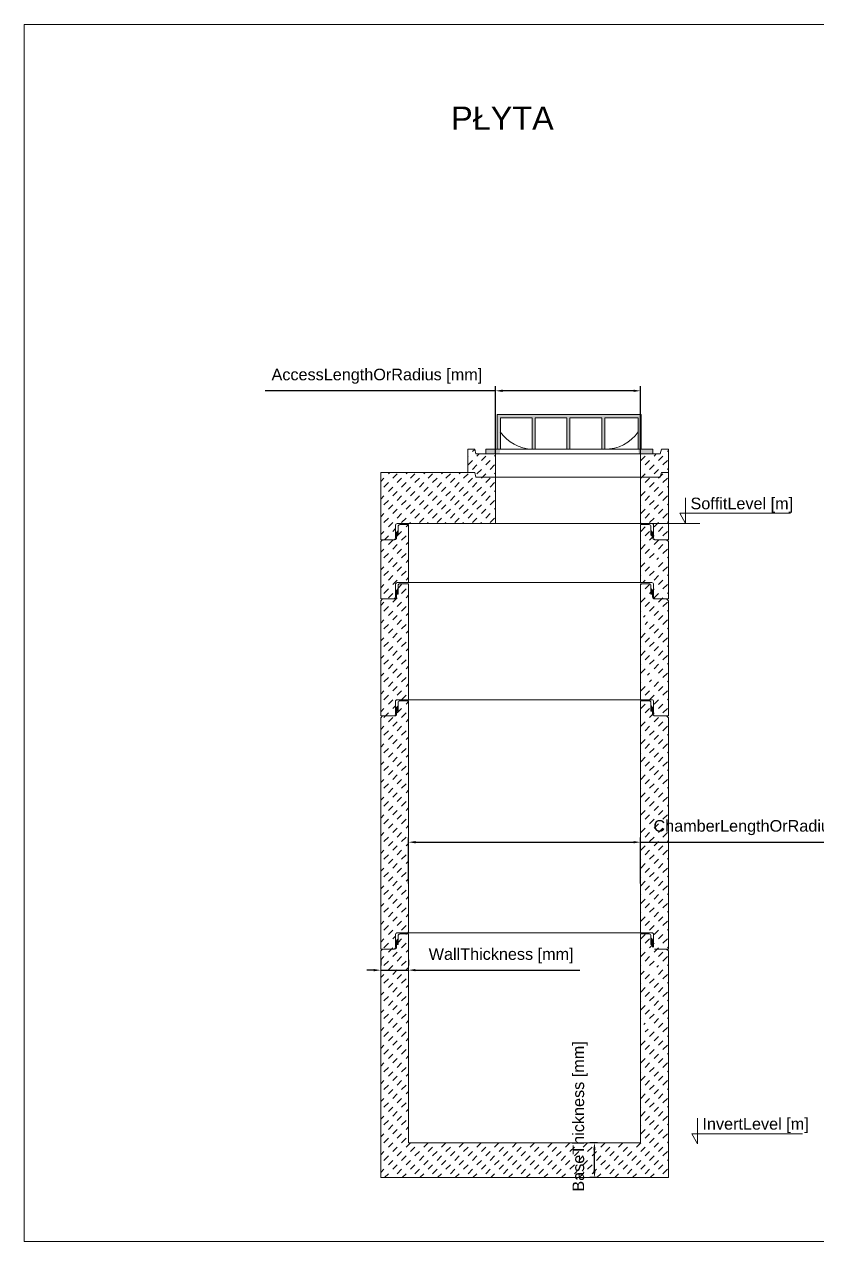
# Model space of a CAD drawing. Extents: x -36162 to -27468, y 13969 to 19215.
# Drawn here: x -36162 to -32747, y 13969 to 19215 of the extents above; entities that cross this region are included whole.
import ezdxf
from ezdxf.enums import TextEntityAlignment as Align

# ---------------------------------------------------------------- set-up
doc = ezdxf.new("R2010")
doc.units = 0
doc.header["$LTSCALE"] = 50
doc.header["$MEASUREMENT"] = 0
doc.layers.get('0').update_dxf_attribs({"lineweight": 0})
doc.layers.get('DEFPOINTS').update_dxf_attribs({"lineweight": 0})
doc.layers.add('0_5', color=250, linetype='Continuous', lineweight=0)
doc.layers.add('BA_szr', color=7, linetype='Continuous', lineweight=5)
doc.styles.add('_TCW_TXTSTY_1', font='times.ttf', dxfattribs={"height": 0.15})
doc.styles.add('_TCW_TXTSTY_3', font='arial.ttf', dxfattribs={"height": 50.000004})
doc.styles.add('_TCW_TXTSTY_4', font='', dxfattribs={"height": 50.000004})
doc.styles.add('_TCW_TXTSTY_6', font='', dxfattribs={"height": 100.000008})
doc.styles.get("Standard").update_dxf_attribs({"font": 'arial.ttf', "height": 50.000004})
doc.styles.get('_TCW_TXTSTY_4').set_extended_font_data('Arial')
doc.styles.get('_TCW_TXTSTY_6').set_extended_font_data('Arial')
doc.dimstyles.get("Standard").update_dxf_attribs({"dimtxt": 0.18, "dimasz": 0.18, "dimexe": 0.18, "dimexo": 0.0625, "dimgap": 0.09, "dimtad": 0, "dimtih": 1, "dimtoh": 1, "dimdec": 4, "dimzin": 0, "dimdsep": 46, "dimtxsty": 'Standard', "dimcen": 0.09, "dimadec": 0, "dimazin": 0, "dimtfac": 1, "dimtdec": 4, "dimtofl": 0, "dimtmove": 0, "dimatfit": 3, "dimfxl": 1, "dimtolj": 1, "dimtzin": 0, "dimarcsym": 0})
pattern_1 = [(45, (249.577, 5e-06), (-19.091884, 19.091883), [27, -27])]

# ---------------------------------------------------------------- blocks, each defined once
blk = doc.blocks.new('*D21')
at = {"layer": '0_5', "color": 0, "linetype": 'ByBlock', "lineweight": -2}
for p, q in [((-34505.9, 15512.3), (-34505.9, 15710.3)), ((-34475.9, 15690.3), (-33535.9, 15690.3)), ((-33505.9, 15512.3), (-33505.9, 15710.3)), ((-33505.9, 15690.3), (-32454.3, 15690.3))]:
    blk.add_line(p, q, dxfattribs=at)
at = {"layer": '0_5', "color": 0}
for points in [[(-34475.9, 15695.3), (-34475.9, 15685.3), (-34505.9, 15690.3)], [(-33535.9, 15685.3), (-33535.9, 15695.3), (-33505.9, 15690.3)]]:
    blk.add_solid(points, dxfattribs=at)
at = {"layer": 'DEFPOINTS', "color": 0}
for p in [(-33505.9, 15690.3), (-34505.9, 15412.3), (-33505.9, 15412.3)]:
    blk.add_point(p, dxfattribs=at)
at = {"layer": '0_5', "color": 0, "insert": (-32965.1, 15753.1), "char_height": 50, "attachment_point": 5}
blk.add_mtext('\\A1;ChamberLengthOrRadius [mm]', dxfattribs=at)
blk = doc.blocks.new('*D22')
at = {"layer": '0_5', "color": 0, "linetype": 'ByBlock', "lineweight": -2}
for p, q in [((-33691.5, 14395.1), (-33724.7, 14395.1)), ((-33704.7, 14274.7), (-33704.7, 14365.1)), ((-33691.5, 14244.7), (-33724.7, 14244.7))]:
    blk.add_line(p, q, dxfattribs=at)
at = {"layer": '0_5', "color": 0}
for points in [[(-33699.7, 14365.1), (-33709.7, 14365.1), (-33704.7, 14395.1)], [(-33709.7, 14274.7), (-33699.7, 14274.7), (-33704.7, 14244.7)]]:
    blk.add_solid(points, dxfattribs=at)
at = {"layer": 'DEFPOINTS', "color": 0}
for p in [(-33704.7, 14395.1), (-33641.5, 14395.1), (-33641.5, 14244.7)]:
    blk.add_point(p, dxfattribs=at)
at = {"layer": '0_5', "color": 0, "insert": (-33766.6, 14508.3), "char_height": 50, "attachment_point": 5, "rotation": 90}
blk.add_mtext('\\A1;BaseThickness [mm]', dxfattribs=at)
blk = doc.blocks.new('*D23')
at = {"layer": '0_5', "color": 0, "linetype": 'ByBlock', "lineweight": -2}
for p, q in [((-34625.9, 15183.2), (-34625.9, 15158.8)), ((-34506.3, 15183.2), (-34506.3, 15158.8)), ((-34655.9, 15138.8), (-34685.9, 15138.8)), ((-34625.9, 15138.8), (-34506.3, 15138.8)), ((-34476.3, 15138.8), (-33767.4, 15138.8))]:
    blk.add_line(p, q, dxfattribs=at)
at = {"layer": '0_5', "color": 0}
for points in [[(-34655.9, 15133.8), (-34655.9, 15143.8), (-34625.9, 15138.8)], [(-34476.3, 15143.8), (-34476.3, 15133.8), (-34506.3, 15138.8)]]:
    blk.add_solid(points, dxfattribs=at)
at = {"layer": 'DEFPOINTS', "color": 0}
for p in [(-34625.9, 15133.2), (-34506.3, 15138.8), (-34506.3, 15133.2)]:
    blk.add_point(p, dxfattribs=at)
at = {"layer": '0_5', "color": 0, "insert": (-34106.8, 15200.7), "char_height": 50, "attachment_point": 5}
blk.add_mtext('\\A1;WallThickness [mm]', dxfattribs=at)
blk = doc.blocks.new('*D24')
at = {"layer": '0_5', "color": 0, "linetype": 'ByBlock', "lineweight": -2}
for p, q in [((-34130.9, 17635.8), (-35124.1, 17635.8)), ((-34130.9, 17364), (-34130.9, 17655.8)), ((-33535.9, 17635.8), (-34100.9, 17635.8)), ((-33505.9, 17364), (-33505.9, 17655.8))]:
    blk.add_line(p, q, dxfattribs=at)
at = {"layer": '0_5', "color": 0}
for points in [[(-34100.9, 17640.8), (-34100.9, 17630.8), (-34130.9, 17635.8)], [(-33535.9, 17630.8), (-33535.9, 17640.8), (-33505.9, 17635.8)]]:
    blk.add_solid(points, dxfattribs=at)
at = {"layer": 'DEFPOINTS', "color": 0}
for p in [(-34130.9, 17635.8), (-34130.9, 17264), (-33505.9, 17264)]:
    blk.add_point(p, dxfattribs=at)
at = {"layer": '0_5', "color": 0, "insert": (-34642.5, 17698.5), "char_height": 50, "attachment_point": 5}
blk.add_mtext('\\A1;AccessLengthOrRadius [mm]', dxfattribs=at)

msp = doc.modelspace()

# ---------------------------------------------------------------- hatches: boundary and pattern name
at = {"layer": '0_5', "linetype": 'Continuous', "lineweight": 0}
for points in [[(-34110.3, 17519.3), (-33973.4, 17519.3), (-33973.4, 17384), (-33960.3, 17384), (-33960.3, 17519.3), (-33823.4, 17519.3), (-33823.4, 17384), (-33810.3, 17384), (-33810.3, 17519.3), (-33673.4, 17519.3), (-33673.4, 17384), (-33660.3, 17384), (-33660.3, 17519.3), (-33516.5, 17519.3), (-33516.5, 17384), (-33503.4, 17384), (-33503.4, 17534), (-34123.4, 17534), (-34123.4, 17384), (-34110.3, 17384)], [(-34562.4, 17024), (-34550.9, 17036.7), (-34550.9, 17027.5), (-34550.9, 17009), (-34557.9, 17009), (-34557.9, 17003), (-34562.4, 17009)], [(-33449.4, 17024), (-33460.9, 17036.7), (-33460.9, 17027.5), (-33460.9, 17009), (-33453.9, 17009), (-33453.9, 17003), (-33449.4, 17009)], [(-34562.4, 16774.2), (-34550.9, 16787), (-34550.9, 16777.7), (-34550.9, 16759.2), (-34557.9, 16759.2), (-34557.9, 16753.2), (-34562.4, 16759.2)], [(-33449.4, 16774.2), (-33460.9, 16787), (-33460.9, 16777.7), (-33460.9, 16759.2), (-33453.9, 16759.2), (-33453.9, 16753.2), (-33449.4, 16759.2)], [(-34562.4, 16269.5), (-34550.9, 16282.2), (-34550.9, 16273), (-34550.9, 16254.5), (-34557.9, 16254.5), (-34557.9, 16248.5), (-34562.4, 16254.5)], [(-33449.4, 16269.5), (-33460.9, 16282.2), (-33460.9, 16273), (-33460.9, 16254.5), (-33453.9, 16254.5), (-33453.9, 16248.5), (-33449.4, 16254.5)], [(-34562.4, 15264.7), (-34550.9, 15277.5), (-34550.9, 15268.2), (-34550.9, 15249.7), (-34557.9, 15249.7), (-34557.9, 15243.7), (-34562.4, 15249.7)], [(-33449.4, 15264.7), (-33460.9, 15277.5), (-33460.9, 15268.2), (-33460.9, 15249.7), (-33453.9, 15249.7), (-33453.9, 15243.7), (-33449.4, 15249.7)]]:
    msp.add_hatch(color=7, dxfattribs=at).paths.add_polyline_path(points)
h = msp.add_hatch(color=7, dxfattribs=at)
h.paths.add_polyline_path([(-34110.3, 17384), (-34173.4, 17384), (-34173.4, 17364), (-34113.4, 17364)])
h.paths.add_polyline_path([(-33453.4, 17384), (-33516.5, 17384), (-33513.4, 17364), (-33453.4, 17364)])
at = {"layer": 'BA_szr', "linetype": 'Continuous', "lineweight": 0}
h = msp.add_hatch(dxfattribs=at)
h.set_pattern_fill('BIK_BETON', color=256, scale=270, angle=45, style=0)
h.set_pattern_definition(pattern_1)
h.paths.add_polyline_path([(-34250.9, 17284), (-34250.9, 17384), (-34220.9, 17384), (-34215.9, 17364), (-34130.9, 17364), (-34130.9, 17264), (-34130.9, 17264), (-34215.9, 17264), (-34220.9, 17284), (-34625.9, 17284)])
h = msp.add_hatch(dxfattribs=at)
h.set_pattern_fill('BIK_BETON', color=256, scale=270, angle=45, style=0)
h.set_pattern_definition(pattern_1)
h.paths.add_polyline_path([(-33505.9, 17264), (-33420.9, 17264), (-33415.9, 17284), (-33385.9, 17284), (-33385.9, 17284), (-33385.9, 17384), (-33415.9, 17384), (-33420.9, 17364), (-33505.9, 17364), (-33505.9, 17264)])
h = msp.add_hatch(dxfattribs=at)
h.set_pattern_fill('BIK_BETON', color=256, scale=270, angle=45, style=0)
h.set_pattern_definition(pattern_1)
h.paths.add_polyline_path([(-34220.9, 17284), (-34625.9, 17284), (-34625.9, 16994), (-34570.4, 16994), (-34570, 16994), (-34569.6, 16994), (-34569.2, 16994.1), (-34568.8, 16994.1), (-34568.4, 16994.2), (-34568, 16994.4), (-34567.7, 16994.5), (-34567.3, 16994.6), (-34566.9, 16994.8), (-34566.5, 16995), (-34566.2, 16995.2), (-34565.9, 16995.4), (-34565.5, 16995.7), (-34565.2, 16995.9), (-34564.9, 16996.2), (-34564.6, 16996.5), (-34564.4, 16996.8), (-34564.1, 16997.1), (-34563.9, 16997.4), (-34563.6, 16997.8), (-34563.4, 16998.1), (-34563.2, 16998.5), (-34563.1, 16998.8), (-34562.9, 16999.2), (-34562.8, 16999.6), (-34562.7, 17000), (-34562.6, 17000.4), (-34562.5, 17000.8), (-34562.5, 17001.2), (-34562.4, 17001.6), (-34562.4, 17002), (-34562.4, 17056), (-34562.4, 17056.4), (-34562.4, 17056.8), (-34562.3, 17057.2), (-34562.3, 17057.6), (-34562.2, 17058), (-34562.1, 17058.4), (-34561.9, 17058.8), (-34561.8, 17059.1), (-34561.6, 17059.5), (-34561.4, 17059.9), (-34561.2, 17060.2), (-34561, 17060.6), (-34560.8, 17060.9), (-34560.5, 17061.2), (-34560.2, 17061.5), (-34559.9, 17061.8), (-34559.6, 17062.1), (-34559.3, 17062.3), (-34559, 17062.5), (-34558.7, 17062.8), (-34558.3, 17063), (-34558, 17063.2), (-34557.6, 17063.3), (-34557.2, 17063.5), (-34556.8, 17063.6), (-34556.4, 17063.7), (-34556, 17063.8), (-34555.7, 17063.9), (-34131, 17063.9), (-34130.9, 17264), (-34215.9, 17264)])
h = msp.add_hatch(dxfattribs=at)
h.set_pattern_fill('BIK_BETON', color=256, scale=270, angle=45, style=0)
h.set_pattern_definition(pattern_1)
h.paths.add_polyline_path([(-33457.4, 17064), (-33456.6, 17063.9), (-33455.8, 17063.8), (-33455, 17063.6), (-33454.2, 17063.3), (-33453.4, 17062.9), (-33452.7, 17062.5), (-33452.1, 17061.9), (-33451.5, 17061.3), (-33451, 17060.7), (-33450.5, 17060), (-33450.1, 17059.2), (-33449.8, 17058.5), (-33449.6, 17057.6), (-33449.5, 17056.8), (-33449.4, 17056), (-33449.4, 17002), (-33449.4, 17001.1), (-33449.3, 17000.3), (-33449, 16999.5), (-33448.7, 16998.7), (-33448.4, 16998), (-33447.9, 16997.3), (-33447.4, 16996.6), (-33446.8, 16996), (-33446.1, 16995.5), (-33445.4, 16995.1), (-33444.7, 16994.7), (-33443.9, 16994.4), (-33443.1, 16994.2), (-33442.3, 16994), (-33441.4, 16994), (-33393.9, 16994), (-33385.9, 16994), (-33385.9, 17284), (-33415.9, 17284), (-33420.9, 17264), (-33505.9, 17264), (-33505.9, 17064)])
h = msp.add_hatch(dxfattribs=at)
h.set_pattern_fill('BIK_BETON', color=256, scale=270, angle=45, style=0)
h.set_pattern_definition(pattern_1)
h.paths.add_polyline_path([(-34625.9, 16986), (-34625.9, 16739.2), (-34570.4, 16739.2), (-34569.6, 16739.3), (-34568.8, 16739.4), (-34568, 16739.6), (-34567.2, 16739.9), (-34566.4, 16740.3), (-34565.7, 16740.8), (-34565.1, 16741.3), (-34564.5, 16741.9), (-34564, 16742.5), (-34563.5, 16743.2), (-34563.1, 16744), (-34562.8, 16744.8), (-34562.6, 16745.6), (-34562.5, 16746.4), (-34562.4, 16747.2), (-34562.4, 16801.2), (-34562.4, 16802.1), (-34562.3, 16802.9), (-34562, 16803.7), (-34561.7, 16804.5), (-34561.4, 16805.2), (-34560.9, 16805.9), (-34560.4, 16806.6), (-34559.8, 16807.2), (-34559.1, 16807.7), (-34558.4, 16808.2), (-34557.7, 16808.5), (-34556.9, 16808.8), (-34556.1, 16809.1), (-34555.3, 16809.2), (-34554.4, 16809.2), (-34505.9, 16809.2), (-34505.9, 17059), (-34542.9, 17059), (-34543.7, 17058.9), (-34544.5, 17058.8), (-34545.3, 17058.6), (-34546, 17058.4), (-34546.7, 17058), (-34547.4, 17057.6), (-34548, 17057.2), (-34548.6, 17056.6), (-34549.1, 17056.1), (-34549.6, 17055.4), (-34550, 17054.8), (-34550.3, 17054), (-34550.6, 17053.3), (-34550.8, 17052.5), (-34550.9, 17051.8), (-34550.9, 17051), (-34550.9, 17014), (-34557.9, 17014), (-34557.9, 17002), (-34558, 17001.1), (-34558.1, 17000.3), (-34558.3, 16999.5), (-34558.6, 16998.7), (-34559, 16998), (-34559.5, 16997.3), (-34560, 16996.6), (-34560.6, 16996), (-34561.2, 16995.5), (-34561.9, 16995.1), (-34562.7, 16994.7), (-34563.5, 16994.4), (-34564.3, 16994.2), (-34565.1, 16994), (-34565.9, 16994), (-34617.9, 16994)])
h = msp.add_hatch(dxfattribs=at)
h.set_pattern_fill('BIK_BETON', color=256, scale=270, angle=45, style=0)
h.set_pattern_definition(pattern_1)
h.paths.add_polyline_path([(-33505.9, 16809.2), (-33505.9, 16894.2), (-33435.9, 16894.2), (-33435.9, 16914.2), (-33505.9, 16914.2), (-33505.9, 17059), (-33468.9, 17059), (-33468.1, 17058.9), (-33467.3, 17058.8), (-33466.5, 17058.6), (-33465.7, 17058.3), (-33464.9, 17057.9), (-33464.2, 17057.5), (-33463.6, 17056.9), (-33463, 17056.3), (-33462.5, 17055.7), (-33462, 17055), (-33461.6, 17054.2), (-33461.3, 17053.5), (-33461.1, 17052.6), (-33461, 17051.8), (-33460.9, 17051), (-33460.9, 17014), (-33453.9, 17014), (-33453.9, 17002), (-33453.9, 17001.1), (-33453.8, 17000.3), (-33453.5, 16999.5), (-33453.2, 16998.7), (-33452.9, 16998), (-33452.4, 16997.3), (-33451.9, 16996.6), (-33451.3, 16996), (-33450.6, 16995.5), (-33449.9, 16995.1), (-33449.2, 16994.7), (-33448.4, 16994.4), (-33447.6, 16994.2), (-33446.8, 16994), (-33445.9, 16994), (-33441.4, 16994), (-33393.9, 16994), (-33385.9, 16986), (-33385.9, 16739.2), (-33393.9, 16739.2), (-33441.4, 16739.2), (-33442.3, 16739.3), (-33443.1, 16739.4), (-33443.9, 16739.6), (-33444.7, 16739.9), (-33445.4, 16740.3), (-33446.1, 16740.8), (-33446.8, 16741.3), (-33447.4, 16741.9), (-33447.9, 16742.5), (-33448.4, 16743.2), (-33448.7, 16744), (-33449, 16744.8), (-33449.3, 16745.6), (-33449.4, 16746.4), (-33449.4, 16747.2), (-33449.4, 16801.2), (-33449.5, 16802.1), (-33449.6, 16802.9), (-33449.8, 16803.7), (-33450.1, 16804.5), (-33450.5, 16805.2), (-33451, 16805.9), (-33451.5, 16806.6), (-33452.1, 16807.2), (-33452.7, 16807.7), (-33453.4, 16808.2), (-33454.2, 16808.5), (-33455, 16808.8), (-33455.8, 16809.1), (-33456.6, 16809.2), (-33457.4, 16809.2)])
h = msp.add_hatch(dxfattribs=at)
h.set_pattern_fill('BIK_BETON', color=256, scale=270, angle=45, style=0)
h.set_pattern_definition(pattern_1)
h.paths.add_polyline_path([(-34625.9, 16731.2), (-34625.9, 16234.5), (-34617.9, 16234.5), (-34570.4, 16234.5), (-34569.6, 16234.5), (-34568.8, 16234.7), (-34568, 16234.9), (-34567.2, 16235.2), (-34566.4, 16235.6), (-34565.7, 16236), (-34565.1, 16236.5), (-34564.5, 16237.1), (-34564, 16237.8), (-34563.5, 16238.5), (-34563.1, 16239.2), (-34562.8, 16240), (-34562.6, 16240.8), (-34562.5, 16241.6), (-34562.4, 16242.5), (-34562.4, 16296.5), (-34562.4, 16297.3), (-34562.3, 16298.1), (-34562, 16299), (-34561.7, 16299.7), (-34561.4, 16300.5), (-34560.9, 16301.2), (-34560.4, 16301.8), (-34559.8, 16302.4), (-34559.1, 16303), (-34558.4, 16303.4), (-34557.7, 16303.8), (-34556.9, 16304.1), (-34556.1, 16304.3), (-34555.3, 16304.4), (-34554.4, 16304.5), (-34505.9, 16304.5), (-34505.9, 16804.2), (-34542.9, 16804.2), (-34543.7, 16804.2), (-34544.5, 16804.1), (-34545.3, 16803.9), (-34546, 16803.6), (-34546.7, 16803.3), (-34547.4, 16802.9), (-34548, 16802.4), (-34548.6, 16801.9), (-34549.1, 16801.3), (-34549.6, 16800.7), (-34550, 16800), (-34550.3, 16799.3), (-34550.6, 16798.6), (-34550.8, 16797.8), (-34550.9, 16797), (-34550.9, 16796.2), (-34550.9, 16759.2), (-34557.9, 16759.2), (-34557.9, 16747.2), (-34558, 16746.4), (-34558.1, 16745.6), (-34558.3, 16744.8), (-34558.6, 16744), (-34559, 16743.2), (-34559.5, 16742.5), (-34560, 16741.9), (-34560.6, 16741.3), (-34561.2, 16740.8), (-34561.9, 16740.3), (-34562.7, 16739.9), (-34563.5, 16739.6), (-34564.3, 16739.4), (-34565.1, 16739.3), (-34565.9, 16739.2), (-34570.4, 16739.2), (-34617.9, 16739.2)])
h = msp.add_hatch(dxfattribs=at)
h.set_pattern_fill('BIK_BETON', color=256, scale=270, angle=45, style=0)
h.set_pattern_definition(pattern_1)
h.paths.add_polyline_path([(-33505.9, 16304.5), (-33505.9, 16389.5), (-33435.9, 16389.5), (-33435.9, 16409.5), (-33505.9, 16409.5), (-33505.9, 16639.5), (-33435.9, 16639.5), (-33435.9, 16659.5), (-33505.9, 16659.5), (-33505.9, 16804.2), (-33468.9, 16804.2), (-33468.1, 16804.2), (-33467.3, 16804.1), (-33466.5, 16803.8), (-33465.7, 16803.5), (-33464.9, 16803.2), (-33464.2, 16802.7), (-33463.6, 16802.2), (-33463, 16801.6), (-33462.5, 16800.9), (-33462, 16800.2), (-33461.6, 16799.5), (-33461.3, 16798.7), (-33461.1, 16797.9), (-33461, 16797.1), (-33460.9, 16796.2), (-33460.9, 16759.2), (-33453.9, 16759.2), (-33453.9, 16747.2), (-33453.9, 16746.4), (-33453.8, 16745.6), (-33453.5, 16744.8), (-33453.2, 16744), (-33452.9, 16743.2), (-33452.4, 16742.5), (-33451.9, 16741.9), (-33451.3, 16741.3), (-33450.6, 16740.8), (-33449.9, 16740.3), (-33449.2, 16739.9), (-33448.4, 16739.6), (-33447.6, 16739.4), (-33446.8, 16739.3), (-33445.9, 16739.2), (-33393.9, 16739.2), (-33385.9, 16731.2), (-33385.9, 16234.5), (-33393.9, 16234.5), (-33441.4, 16234.5), (-33442.3, 16234.5), (-33443.1, 16234.7), (-33443.9, 16234.9), (-33444.7, 16235.2), (-33445.4, 16235.6), (-33446.1, 16236), (-33446.8, 16236.5), (-33447.4, 16237.1), (-33447.9, 16237.8), (-33448.4, 16238.5), (-33448.7, 16239.2), (-33449, 16240), (-33449.3, 16240.8), (-33449.4, 16241.6), (-33449.4, 16242.5), (-33449.4, 16296.5), (-33449.5, 16297.3), (-33449.6, 16298.1), (-33449.8, 16299), (-33450.1, 16299.7), (-33450.5, 16300.5), (-33451, 16301.2), (-33451.5, 16301.8), (-33452.1, 16302.4), (-33452.7, 16303), (-33453.4, 16303.4), (-33454.2, 16303.8), (-33455, 16304.1), (-33455.8, 16304.3), (-33456.6, 16304.4), (-33457.4, 16304.5)])
h = msp.add_hatch(dxfattribs=at)
h.set_pattern_fill('BIK_BETON', color=256, scale=270, angle=45, style=0)
h.set_pattern_definition(pattern_1)
h.paths.add_polyline_path([(-34625.9, 16130.1), (-34625.9, 15229.7), (-34617.9, 15229.7), (-34570.4, 15229.7), (-34569.6, 15229.8), (-34568.8, 15229.9), (-34568, 15230.1), (-34567.2, 15230.4), (-34566.4, 15230.8), (-34565.7, 15231.3), (-34565.1, 15231.8), (-34564.5, 15232.4), (-34564, 15233), (-34563.5, 15233.7), (-34563.1, 15234.5), (-34562.8, 15235.3), (-34562.6, 15236.1), (-34562.5, 15236.9), (-34562.4, 15237.7), (-34562.4, 15291.7), (-34562.4, 15292.6), (-34562.3, 15293.4), (-34562, 15294.2), (-34561.7, 15295), (-34561.4, 15295.7), (-34560.9, 15296.4), (-34560.4, 15297.1), (-34559.8, 15297.7), (-34559.1, 15298.2), (-34558.4, 15298.7), (-34557.7, 15299), (-34556.9, 15299.3), (-34556.1, 15299.6), (-34555.3, 15299.7), (-34554.4, 15299.7), (-34505.9, 15299.7), (-34505.9, 16134.7), (-34505.9, 16154.7), (-34505.9, 16299.5), (-34542.9, 16299.5), (-34543.7, 16299.4), (-34544.5, 16299.3), (-34545.3, 16299.1), (-34546, 16298.9), (-34546.7, 16298.5), (-34547.4, 16298.1), (-34548, 16297.7), (-34548.6, 16297.1), (-34549.1, 16296.6), (-34549.6, 16295.9), (-34550, 16295.3), (-34550.3, 16294.5), (-34550.6, 16293.8), (-34550.8, 16293), (-34550.9, 16292.3), (-34550.9, 16291.5), (-34550.9, 16254.5), (-34557.9, 16254.5), (-34557.9, 16242.5), (-34558, 16241.6), (-34558.1, 16240.8), (-34558.3, 16240), (-34558.6, 16239.2), (-34559, 16238.5), (-34559.5, 16237.8), (-34560, 16237.1), (-34560.6, 16236.5), (-34561.2, 16236), (-34561.9, 16235.6), (-34562.7, 16235.2), (-34563.5, 16234.9), (-34564.3, 16234.7), (-34565.1, 16234.5), (-34565.9, 16234.5), (-34570.4, 16234.5), (-34617.9, 16234.5), (-34625.9, 16226.5)])
h = msp.add_hatch(dxfattribs=at)
h.set_pattern_fill('BIK_BETON', color=256, scale=270, angle=45, style=0)
h.set_pattern_definition(pattern_1)
h.paths.add_polyline_path([(-33449.4, 15237.7), (-33449.4, 15291.7), (-33449.4, 15292.1), (-33449.5, 15292.5), (-33449.5, 15292.9), (-33449.6, 15293.3), (-33449.7, 15293.7), (-33449.8, 15294.1), (-33449.9, 15294.5), (-33450.1, 15294.9), (-33450.2, 15295.3), (-33450.4, 15295.6), (-33450.6, 15296), (-33450.9, 15296.3), (-33451.1, 15296.6), (-33451.4, 15296.9), (-33451.6, 15297.2), (-33451.9, 15297.5), (-33452.2, 15297.8), (-33452.5, 15298.1), (-33452.9, 15298.3), (-33453.2, 15298.5), (-33453.5, 15298.7), (-33453.9, 15298.9), (-33454.3, 15299.1), (-33454.7, 15299.2), (-33455, 15299.4), (-33455.4, 15299.5), (-33455.8, 15299.6), (-33456.2, 15299.6), (-33456.6, 15299.7), (-33457, 15299.7), (-33457.4, 15299.7), (-33505.9, 15299.7), (-33505.9, 16299.5), (-33468.9, 16299.5), (-33468.5, 16299.5), (-33468.1, 16299.4), (-33467.7, 16299.4), (-33467.3, 16299.3), (-33466.9, 16299.2), (-33466.5, 16299.1), (-33466.2, 16299), (-33465.8, 16298.8), (-33465.4, 16298.7), (-33465, 16298.5), (-33464.7, 16298.3), (-33464.4, 16298), (-33464, 16297.8), (-33463.7, 16297.6), (-33463.4, 16297.3), (-33463.1, 16297), (-33462.9, 16296.7), (-33462.6, 16296.4), (-33462.4, 16296.1), (-33462.1, 16295.7), (-33461.9, 16295.4), (-33461.7, 16295), (-33461.6, 16294.6), (-33461.4, 16294.3), (-33461.3, 16293.9), (-33461.2, 16293.5), (-33461.1, 16293.1), (-33461, 16292.7), (-33461, 16292.3), (-33460.9, 16291.9), (-33460.9, 16291.5), (-33460.9, 16254.5), (-33453.9, 16254.5), (-33453.9, 16242.5), (-33453.9, 16242.1), (-33453.9, 16241.7), (-33453.8, 16241.3), (-33453.8, 16240.9), (-33453.7, 16240.5), (-33453.6, 16240.1), (-33453.4, 16239.7), (-33453.3, 16239.3), (-33453.1, 16239), (-33452.9, 16238.6), (-33452.7, 16238.2), (-33452.5, 16237.9), (-33452.3, 16237.6), (-33452, 16237.3), (-33451.7, 16237), (-33451.4, 16236.7), (-33451.1, 16236.4), (-33450.8, 16236.2), (-33450.5, 16235.9), (-33450.2, 16235.7), (-33449.8, 16235.5), (-33449.5, 16235.3), (-33449.1, 16235.1), (-33448.7, 16235), (-33448.3, 16234.8), (-33447.9, 16234.7), (-33447.5, 16234.6), (-33447.1, 16234.6), (-33446.7, 16234.5), (-33446.3, 16234.5), (-33445.9, 16234.5), (-33393.9, 16234.5), (-33385.9, 16226.5), (-33385.9, 15229.7), (-33393.9, 15229.7), (-33445.9, 15229.7)])
h = msp.add_hatch(dxfattribs=at)
h.set_pattern_fill('BIK_BETON', color=256, scale=270, angle=45, style=0)
h.set_pattern_definition(pattern_1)
h.paths.add_polyline_path([(-34625.9, 15221.7), (-34617.9, 15229.7), (-34570.4, 15229.7), (-34565.9, 15229.7), (-34565.1, 15229.8), (-34564.3, 15229.9), (-34563.5, 15230.1), (-34562.7, 15230.4), (-34561.9, 15230.8), (-34561.2, 15231.3), (-34560.6, 15231.8), (-34560, 15232.4), (-34559.5, 15233), (-34559, 15233.7), (-34558.6, 15234.5), (-34558.3, 15235.3), (-34558.1, 15236.1), (-34558, 15236.9), (-34557.9, 15237.7), (-34557.9, 15249.7), (-34550.9, 15249.7), (-34550.9, 15286.7), (-34550.9, 15287.6), (-34550.8, 15288.4), (-34550.5, 15289.2), (-34550.2, 15290), (-34549.9, 15290.7), (-34549.4, 15291.4), (-34548.9, 15292.1), (-34548.3, 15292.7), (-34547.6, 15293.2), (-34546.9, 15293.7), (-34546.2, 15294), (-34545.4, 15294.3), (-34544.6, 15294.6), (-34543.8, 15294.7), (-34542.9, 15294.7), (-34505.9, 15294.7), (-34505.9, 14394.7), (-33505.9, 14394.7), (-33505.9, 14884.7), (-33435.9, 14884.7), (-33435.9, 14904.7), (-33505.9, 14904.7), (-33505.9, 15125.4), (-33505.9, 15134.7), (-33435.9, 15134.7), (-33435.9, 15154.7), (-33505.9, 15154.7), (-33505.9, 15294.7), (-33468.9, 15294.7), (-33468.1, 15294.7), (-33467.3, 15294.6), (-33466.5, 15294.3), (-33465.7, 15294), (-33464.9, 15293.7), (-33464.2, 15293.2), (-33463.6, 15292.7), (-33463, 15292.1), (-33462.5, 15291.4), (-33462, 15290.7), (-33461.6, 15290), (-33461.3, 15289.2), (-33461.1, 15288.4), (-33461, 15287.6), (-33460.9, 15286.7), (-33460.9, 15277.5), (-33460.9, 15268.2), (-33460.9, 15249.7), (-33453.9, 15249.7), (-33453.9, 15243.7), (-33453.9, 15237.7), (-33453.9, 15236.9), (-33453.8, 15236.1), (-33453.5, 15235.3), (-33453.2, 15234.5), (-33452.9, 15233.7), (-33452.4, 15233), (-33451.9, 15232.4), (-33451.3, 15231.8), (-33450.6, 15231.3), (-33449.9, 15230.8), (-33449.2, 15230.4), (-33448.4, 15230.1), (-33447.6, 15229.9), (-33446.8, 15229.8), (-33445.9, 15229.7), (-33441.4, 15229.7), (-33393.9, 15229.7), (-33385.9, 15221.7), (-33385.9, 15125.4), (-33385.9, 14244.7), (-34625.9, 14244.7), (-34625.9, 15125.4)])

# ---------------------------------------------------------------- linework, layer by layer
at = {"color": 7}
for p, q in [((-34215.9, 17364), (-34220.9, 17384)), ((-33420.9, 17364), (-33415.9, 17384)), ((-34130.9, 17364), (-34215.9, 17364)), ((-33505.9, 17364), (-33420.9, 17364))]:
    msp.add_line(p, q, dxfattribs=at)
at = {"color": 7, "linetype": 'Continuous', "lineweight": 0}
msp.add_line((-33250.3, 17064), (-33505.9, 17064), dxfattribs=at)
at = {"color": 7, "linetype": 'Continuous', "lineweight": 0, "flags": 128}
msp.add_lwpolyline([(-36162.3, 19215.1), (-27468.5, 19215.1), (-27468.5, 13968.7), (-36162.3, 13968.7)], close=True, dxfattribs=at)
for points in [[(-33312.2, 17174.8), (-33312.2, 17064), (-33337, 17107.7), (-32859.3, 17107.7)], [(-33260.5, 14501), (-33260.5, 14390.2), (-33285.3, 14433.9), (-32807.7, 14433.9)]]:
    msp.add_lwpolyline(points, dxfattribs=at)
at = {"layer": '0_5', "color": 7}
for p, q in [((-34123.4, 17384), (-34123.4, 17534)), ((-34123.4, 17534), (-33503.4, 17534)), ((-33503.4, 17384), (-33503.4, 17534)), ((-34110.3, 17519.3), (-33973.4, 17519.3)), ((-34110.3, 17384), (-34110.3, 17519.3)), ((-33973.4, 17384), (-33973.4, 17519.3)), ((-33960.3, 17384), (-33960.3, 17519.3)), ((-33960.3, 17519.3), (-33823.4, 17519.3)), ((-33823.4, 17384), (-33823.4, 17519.3)), ((-33810.3, 17384), (-33810.3, 17519.3)), ((-33810.3, 17519.3), (-33673.4, 17519.3)), ((-33673.4, 17384), (-33673.4, 17519.3)), ((-33660.3, 17384), (-33660.3, 17519.3)), ((-33660.3, 17519.3), (-33516.5, 17519.3)), ((-33516.5, 17384), (-33516.5, 17519.3)), ((-34220.9, 17384), (-34250.9, 17384)), ((-34250.9, 17284), (-34250.9, 17384)), ((-34173.4, 17384), (-33453.4, 17384)), ((-34173.4, 17364), (-34173.4, 17384)), ((-34173.4, 17384), (-34123.4, 17384)), ((-33453.4, 17364), (-33453.4, 17384)), ((-33415.9, 17384), (-33385.9, 17384)), ((-33385.9, 17284), (-33385.9, 17384)), ((-34130.9, 17364), (-34130.9, 17264)), ((-34130.9, 17364), (-33505.9, 17364)), ((-33505.9, 17364), (-33505.9, 17264)), ((-34625.9, 16994), (-34625.9, 17284)), ((-34220.9, 17284), (-34625.9, 17284)), ((-34215.9, 17264), (-34220.9, 17284)), ((-34130.9, 17264), (-34215.9, 17264)), ((-34130.9, 17264), (-34131, 17063.9)), ((-34130.9, 17264), (-33505.9, 17264)), ((-33505.9, 17064), (-33505.9, 17264)), ((-33505.9, 17264), (-33420.9, 17264)), ((-33420.9, 17264), (-33415.9, 17284)), ((-33415.9, 17284), (-33385.9, 17284)), ((-33385.9, 16994), (-33385.9, 17284)), ((-34562.4, 17002), (-34562.4, 17056)), ((-34131, 17063.9), (-34555.7, 17063.9)), ((-34550.9, 17014), (-34550.9, 17051)), ((-34542.9, 17059), (-34505.9, 17059)), ((-34505.9, 17059), (-34505.9, 16809.2)), ((-34131, 17063.9), (-33505.9, 17064)), ((-33457.4, 17064), (-33505.9, 17064)), ((-33505.9, 17059), (-33505.9, 16809.2)), ((-33468.9, 17059), (-33505.9, 17059)), ((-33460.9, 17014), (-33460.9, 17051)), ((-33449.4, 17002), (-33449.4, 17056)), ((-34557.9, 17014), (-34557.9, 17002)), ((-34550.9, 17014), (-34557.9, 17014)), ((-33460.9, 17014), (-33453.9, 17014)), ((-33453.9, 17014), (-33453.9, 17002)), ((-34625.9, 16986), (-34617.9, 16994)), ((-34570.4, 16994), (-34625.9, 16994)), ((-34625.9, 16986), (-34625.9, 16739.2)), ((-34617.9, 16994), (-34572.4, 16994)), ((-34617.9, 16994), (-34570.4, 16994)), ((-34617.9, 16994), (-34565.9, 16994)), ((-33393.9, 16994), (-33445.9, 16994)), ((-33393.9, 16994), (-33441.4, 16994)), ((-33441.4, 16994), (-33385.9, 16994)), ((-33393.9, 16994), (-33439.4, 16994)), ((-33385.9, 16986), (-33393.9, 16994)), ((-33393.9, 16994), (-33385.9, 16994)), ((-33385.9, 16986), (-33385.9, 16739.2)), ((-34562.4, 16747.2), (-34562.4, 16801.2)), ((-34554.4, 16809.2), (-34505.9, 16809.2)), ((-34550.9, 16759.2), (-34550.9, 16796.2)), ((-34542.9, 16804.2), (-34505.9, 16804.2)), ((-34505.9, 16809.2), (-33505.9, 16809.2)), ((-34505.9, 16304.5), (-34505.9, 16804.2)), ((-33457.4, 16809.2), (-33505.9, 16809.2)), ((-33505.9, 16804.2), (-33505.9, 16304.5)), ((-33468.9, 16804.2), (-33505.9, 16804.2)), ((-33460.9, 16759.2), (-33460.9, 16796.2)), ((-33449.4, 16747.2), (-33449.4, 16801.2)), ((-34570.4, 16739.2), (-34625.9, 16739.2)), ((-34625.9, 16731.2), (-34617.9, 16739.2)), ((-34617.9, 16739.2), (-34565.9, 16739.2)), ((-34617.9, 16739.2), (-34570.4, 16739.2)), ((-34617.9, 16739.2), (-34572.4, 16739.2)), ((-34550.9, 16759.2), (-34557.9, 16759.2)), ((-34557.9, 16759.2), (-34557.9, 16747.2)), ((-33460.9, 16759.2), (-33453.9, 16759.2)), ((-33453.9, 16759.2), (-33453.9, 16747.2)), ((-33393.9, 16739.2), (-33445.9, 16739.2)), ((-33441.4, 16739.2), (-33385.9, 16739.2)), ((-33393.9, 16739.2), (-33441.4, 16739.2)), ((-33393.9, 16739.2), (-33439.4, 16739.2)), ((-33385.9, 16731.2), (-33393.9, 16739.2)), ((-33393.9, 16739.2), (-33385.9, 16731.2)), ((-33393.9, 16739.2), (-33385.9, 16739.2)), ((-34625.9, 16731.2), (-34625.9, 16234.5)), ((-33385.9, 16731.2), (-33385.9, 16234.5)), ((-34562.4, 16242.5), (-34562.4, 16296.5)), ((-34554.4, 16304.5), (-34505.9, 16304.5)), ((-34550.9, 16254.5), (-34550.9, 16291.5)), ((-34542.9, 16299.5), (-34505.9, 16299.5)), ((-34505.9, 16304.5), (-33505.9, 16304.5)), ((-34505.9, 16154.7), (-34505.9, 16299.5)), ((-33457.4, 16304.5), (-33505.9, 16304.5)), ((-33505.9, 16299.5), (-33505.9, 15299.7)), ((-33505.9, 16299.5), (-33505.9, 16130.1)), ((-33468.9, 16299.5), (-33505.9, 16299.5)), ((-33460.9, 16254.5), (-33460.9, 16291.5)), ((-33449.4, 16242.5), (-33449.4, 16296.5)), ((-34570.4, 16234.5), (-34625.9, 16234.5)), ((-34625.9, 16226.5), (-34617.9, 16234.5)), ((-34625.9, 16178.3), (-34625.9, 16226.5)), ((-34625.9, 16226.5), (-34625.9, 16130.1)), ((-34617.9, 16234.5), (-34572.4, 16234.5)), ((-34617.9, 16234.5), (-34570.4, 16234.5)), ((-34617.9, 16234.5), (-34565.9, 16234.5)), ((-34557.9, 16254.5), (-34557.9, 16242.5)), ((-34550.9, 16254.5), (-34557.9, 16254.5)), ((-33460.9, 16254.5), (-33453.9, 16254.5)), ((-33453.9, 16254.5), (-33453.9, 16242.5)), ((-33393.9, 16234.5), (-33445.9, 16234.5)), ((-33441.4, 16234.5), (-33385.9, 16234.5)), ((-33393.9, 16234.5), (-33441.4, 16234.5)), ((-33393.9, 16234.5), (-33439.4, 16234.5)), ((-33385.9, 16226.5), (-33393.9, 16234.5)), ((-33393.9, 16234.5), (-33385.9, 16234.5)), ((-33385.9, 15229.7), (-33385.9, 16226.5)), ((-34625.9, 16130.1), (-34625.9, 15229.7)), ((-34505.9, 16154.7), (-34505.9, 16134.7)), ((-34505.9, 15299.7), (-34505.9, 16134.7)), ((-34625.9, 15229.7), (-34625.9, 15337.5)), ((-34562.4, 15237.7), (-34562.4, 15291.7)), ((-34554.4, 15299.7), (-34505.9, 15299.7)), ((-34550.9, 15249.7), (-34550.9, 15286.7)), ((-34542.9, 15294.7), (-34505.9, 15294.7)), ((-34505.9, 15299.7), (-33505.9, 15299.7)), ((-34505.9, 15294.7), (-34505.9, 14394.7)), ((-34505.9, 15294.7), (-34505.9, 14494.7)), ((-34505.9, 15294.7), (-34505.9, 15125.4)), ((-33457.4, 15299.7), (-33505.9, 15299.7)), ((-33505.9, 15294.7), (-33505.9, 14394.7)), ((-33505.9, 15294.7), (-33505.9, 15125.4)), ((-33468.9, 15294.7), (-33505.9, 15294.7)), ((-33460.9, 15249.7), (-33460.9, 15286.7)), ((-33460.9, 15268.2), (-33460.9, 15286.7)), ((-33460.9, 15286.7), (-33460.9, 15277.5)), ((-33460.9, 15277.5), (-33449.4, 15264.7)), ((-33449.4, 15237.7), (-33449.4, 15291.7)), ((-34625.9, 15221.7), (-34617.9, 15229.7)), ((-34570.4, 15229.7), (-34625.9, 15229.7)), ((-34625.9, 15221.7), (-34625.9, 15125.4)), ((-34625.9, 15173.5), (-34625.9, 15221.7)), ((-34617.9, 15229.7), (-34565.9, 15229.7)), ((-34617.9, 15229.7), (-34570.4, 15229.7)), ((-34617.9, 15229.7), (-34572.4, 15229.7)), ((-34550.9, 15249.7), (-34557.9, 15249.7)), ((-34557.9, 15249.7), (-34557.9, 15237.7)), ((-33460.9, 15249.7), (-33453.9, 15249.7)), ((-33453.9, 15249.7), (-33453.9, 15237.7)), ((-33453.9, 15243.7), (-33449.4, 15249.7)), ((-33449.4, 15249.7), (-33449.4, 15264.7)), ((-33393.9, 15229.7), (-33445.9, 15229.7)), ((-33393.9, 15229.7), (-33441.4, 15229.7)), ((-33441.4, 15229.7), (-33385.9, 15229.7)), ((-33393.9, 15229.7), (-33439.4, 15229.7)), ((-33385.9, 15221.7), (-33393.9, 15229.7)), ((-33393.9, 15229.7), (-33385.9, 15229.7)), ((-33385.9, 15173.5), (-33385.9, 15221.7)), ((-33385.9, 15221.7), (-33385.9, 15125.4)), ((-34625.9, 15125.4), (-34625.9, 14244.7)), ((-33385.9, 15125.4), (-33385.9, 14244.7)), ((-34625.9, 14539.9), (-34625.9, 14735)), ((-34625.9, 14735), (-34625.9, 14637.5)), ((-34505.9, 14394.7), (-33505.9, 14394.7)), ((-34625.9, 14244.7), (-33385.9, 14244.7))]:
    msp.add_line(p, q, dxfattribs=at)
for centre, radius, start, end in [((-33968.2, 17556), 172.1, 214.3209, 268.2532), ((-33658.5, 17555.8), 171.8, 269.3757, 325.7025), ((-34554.4, 17056), 8, 98.7615, 180), ((-34542.9, 17051), 8, 90, 180), ((-33468.9, 17051), 8, 0, 90), ((-33457.4, 17056), 8, 0, 90), ((-34570.4, 17002), 8, 270, 0), ((-34565.9, 17002), 8, 270, 0), ((-33445.9, 17002), 8, 180, 270), ((-33441.4, 17002), 8, 180, 270), ((-34554.4, 16801.2), 8, 90, 180), ((-34542.9, 16796.2), 8, 90, 180), ((-33468.9, 16796.2), 8, 0, 90), ((-33457.4, 16801.2), 8, 0, 90), ((-34570.4, 16747.2), 8, 270, 0), ((-34565.9, 16747.2), 8, 270, 0), ((-33445.9, 16747.2), 8, 180, 270), ((-33441.4, 16747.2), 8, 180, 270), ((-34554.4, 16296.5), 8, 90, 180), ((-34542.9, 16291.5), 8, 90, 180), ((-33468.9, 16291.5), 8, 0, 90), ((-33457.4, 16296.5), 8, 0, 90), ((-34570.4, 16242.5), 8, 270, 0), ((-34565.9, 16242.5), 8, 270, 0), ((-33445.9, 16242.5), 8, 180, 270), ((-33441.4, 16242.5), 8, 180, 270), ((-34554.4, 15291.7), 8, 90, 180), ((-34542.9, 15286.7), 8, 90, 180), ((-33468.9, 15286.7), 8, 0, 90), ((-33457.4, 15291.7), 8, 0, 90), ((-34570.4, 15237.7), 8, 270, 0), ((-34565.9, 15237.7), 8, 270, 0)]:
    msp.add_arc(centre, radius, start, end, dxfattribs=at)

# ---------------------------------------------------------------- texts
at = {"color": 7, "linetype": 'Continuous', "style": '_TCW_TXTSTY_1'}
msp.add_text('lkkllkkl', height=0.15, dxfattribs=at).set_placement((-32926.9, 17295.8), align=Align.TOP_LEFT)
at = {"layer": '0_5', "color": 7, "linetype": 'Continuous'}
for s, height, style, p in [('PŁYTA', 100, '_TCW_TXTSTY_6', (-34322.6, 18860.7)), ('SoffitLevel [m]', 50, '_TCW_TXTSTY_3', (-33290.6, 17175.2)), ('InvertLevel [m]', 50, '_TCW_TXTSTY_4', (-33239, 14501.4))]:
    msp.add_text(s, height=height, dxfattribs=dict(at, style=style)).set_placement(p, align=Align.TOP_LEFT)

# ---------------------------------------------------------------- dimensions: what is measured, and where the dimension line sits
at = {"layer": '0_5', "color": 7}
dim = msp.add_linear_dim(base=(-34130.9, 17635.8), p1=(-33505.9, 17264), p2=(-34130.9, 17264), text='AccessLengthOrRadius [mm]', dimstyle='Standard', override={"dimtxt": 50.000004, "dimasz": 30, "dimexe": 20, "dimexo": 100, "dimgap": 30, "dimtad": 1, "dimtih": 0, "dimtoh": 0, "dimdec": 0, "dimrnd": 1e-07, "dimzin": 12, "dimtofl": 1}, dxfattribs=at)
dim.commit()
dim.dimension.update_dxf_attribs({"geometry": '*D24', "text_midpoint": (-34642.5, 17698.5)})
for p1, p2, distance, text, override, picture, middle in [((-34505.9, 15412.3), (-33505.9, 15412.3), 278.1, 'ChamberLengthOrRadius [mm]', {"dimtxt": 50.000004, "dimasz": 30, "dimexe": 20, "dimexo": 100, "dimgap": 30, "dimtad": 1, "dimtih": 0, "dimtoh": 0, "dimdec": 0, "dimrnd": 1e-07, "dimzin": 12, "dimcen": 2.5, "dimtfac": 30, "dimtofl": 1}, '*D21', (-32965.1, 15753.1)), ((-34625.9, 15133.2), (-34506.3, 15133.2), 5.6, 'WallThickness [mm]', {"dimtxt": 50.000004, "dimasz": 30, "dimexe": 20, "dimexo": 50, "dimgap": 30, "dimtad": 1, "dimtih": 0, "dimtoh": 0, "dimdec": 0, "dimrnd": 1e-07, "dimzin": 12, "dimcen": 2.5, "dimtfac": 30, "dimtofl": 1}, '*D23', (-34106.8, 15200.7))]:
    dim = msp.add_aligned_dim(p1=p1, p2=p2, distance=distance, text=text, dimstyle='Standard', override=override, dxfattribs=at)
    dim.commit()
    dim.dimension.update_dxf_attribs({"geometry": picture, "text_midpoint": middle})
dim = msp.add_linear_dim(base=(-33704.7, 14395.1), p1=(-33641.5, 14244.7), p2=(-33641.5, 14395.1), angle=90, text='BaseThickness [mm]', dimstyle='Standard', override={"dimtxt": 50.000004, "dimasz": 30, "dimexe": 20, "dimexo": 50, "dimgap": 30, "dimtad": 1, "dimtih": 0, "dimtoh": 0, "dimdec": 0, "dimrnd": 1e-07, "dimzin": 12, "dimcen": 2.5, "dimtfac": 30, "dimtix": 1, "dimtofl": 1, "dimtmove": 1}, dxfattribs=at)
dim.commit()
dim.dimension.update_dxf_attribs({"geometry": '*D22', "text_midpoint": (-33704.7, 14508.3), "dimtype": 161})

doc.saveas('drawing.dxf')
